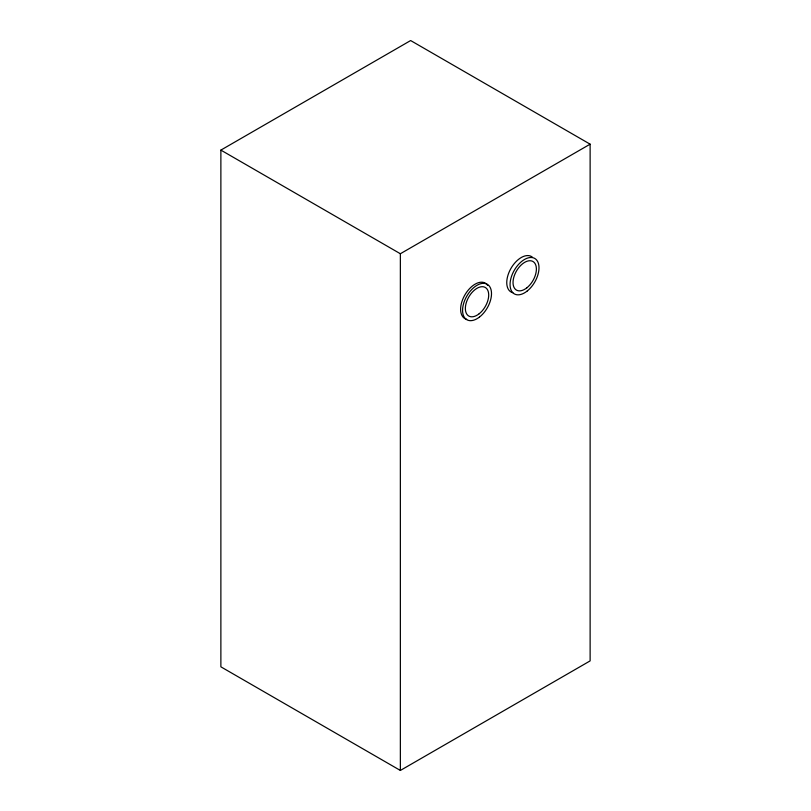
<?xml version="1.0" encoding="UTF-8"?>
<svg xmlns="http://www.w3.org/2000/svg" width="811" height="811" viewBox="0 0 811 811"><rect width="100%" height="100%" fill="white"/><g stroke="black" fill="none" stroke-linecap="round" stroke-linejoin="round"><path stroke-width="1.22" d="M220.876 150.106L410.64 40.55L590.124 144.176L590.124 660.894L400.36 770.45L220.876 666.824L220.876 150.106L400.36 253.742L590.124 144.176M400.36 253.742L400.36 770.45M466.71 319.331A20.457 11.81 -60 0 1 465.392 294.079A20.457 11.81 -60 0 1 487.675 285.371M512.836 292.7A20.457 11.81 -60 0 1 510.626 268.988A20.457 11.81 -60 0 1 532.371 257.158M479.189 313.756A16.514 9.539 -60 0 0 485.88 287.854A16.514 9.539 -60 0 0 466.011 303.659A16.514 9.539 -60 0 0 479.189 313.756M526.876 287.804A16.514 9.539 -60 0 0 533.567 261.902A16.514 9.539 -60 0 0 513.687 277.707A16.514 9.539 -60 0 0 526.876 287.804M479.443 317.081A20.457 11.81 -60 0 0 488.192 284.914A20.457 11.81 -60 0 0 463.476 304.003A20.457 11.81 -60 0 0 479.443 317.081M526.937 291.24A20.457 11.81 -60 0 0 535.676 259.074A20.457 11.81 -60 0 0 510.971 278.163A20.457 11.81 -60 0 0 526.937 291.24"/></g></svg>
